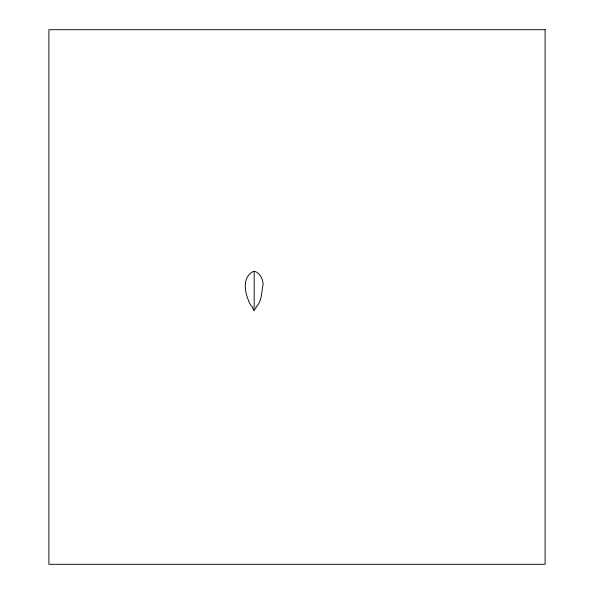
<?xml version="1.0" encoding="UTF-8"?>
<svg xmlns="http://www.w3.org/2000/svg" width="594" height="594" viewBox="0 0 594 594"><rect width="100%" height="100%" fill="white"/><g stroke="black" fill="none" stroke-linecap="round" stroke-linejoin="round"><path stroke-width="0.89" d="M255.502 309.184L256.363 306.378L257.046 306.096C262.229 299.933 261.457 291.35 263.157 283.939C262.533 278.46 260.172 273.515 254.856 271.31M253.504 271.31C240.503 277.881 245.367 296.176 251.314 306.096L251.997 306.378L253.772 310.306M254.18 271.31L254.18 310.87M545.099 29.7L48.901 29.7L48.901 564.3L545.099 564.3L545.099 29.7"/></g></svg>
